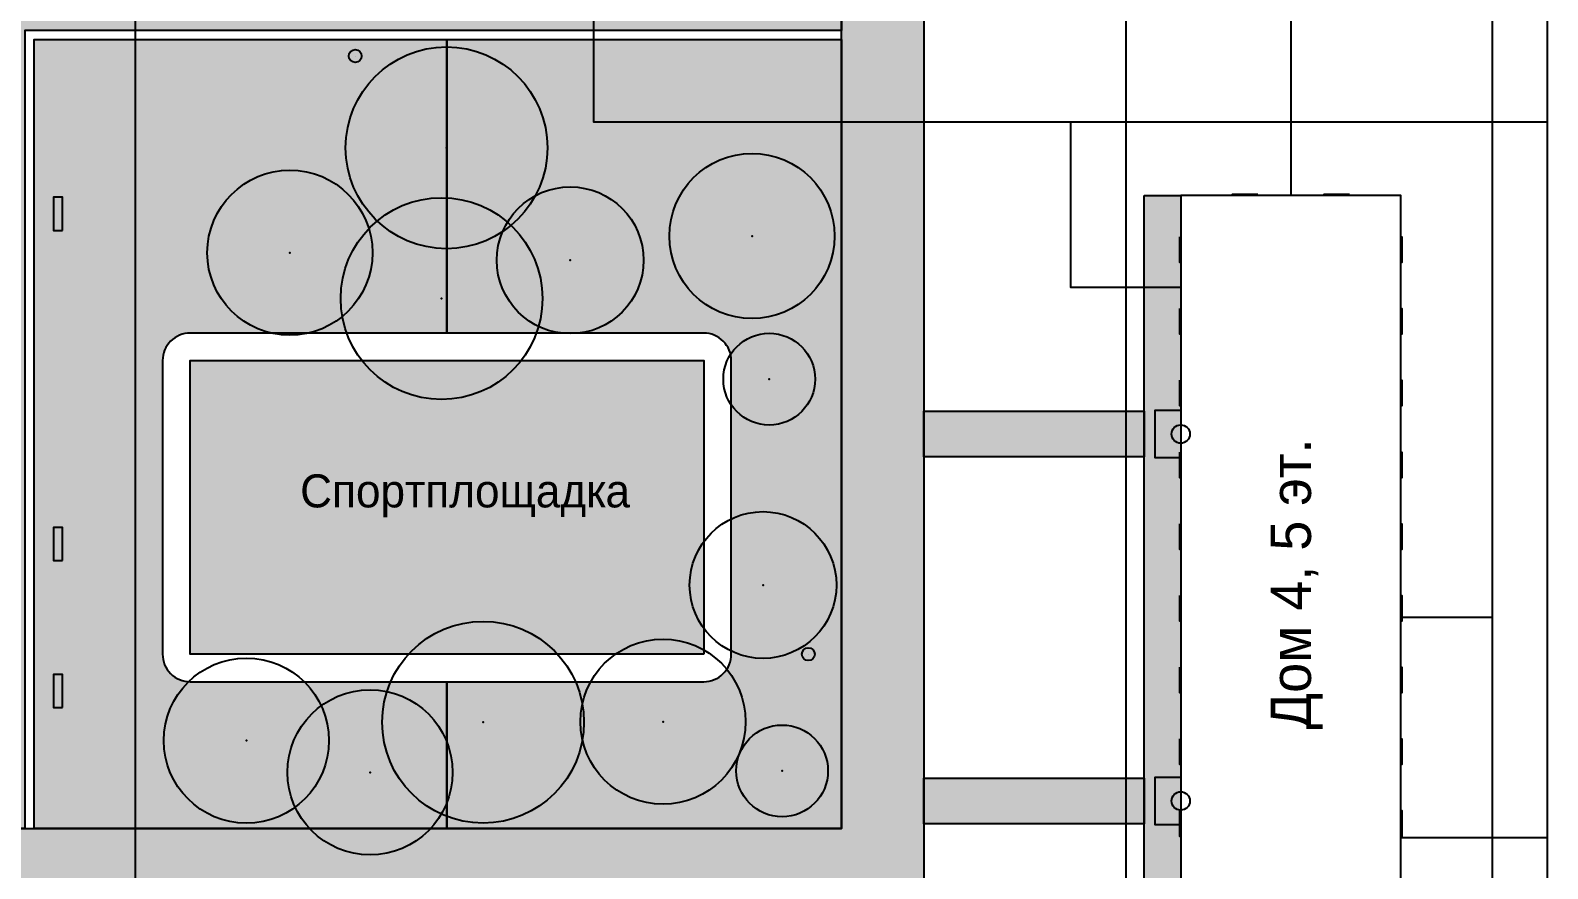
# Model space of a CAD drawing. Header units: metres. Extents: x 0 to 180, y 0 to 150.
# Drawn here: x 97.3 to 180, y 38.3 to 84 of the extents above; entities that cross this region are included whole.
import ezdxf

# ---------------------------------------------------------------- set-up
doc = ezdxf.new("R2010")
doc.units = ezdxf.units.M
for name, color, linetype in [('BENCHES', 34, 'Continuous'), ('BUILDING_FOOTPRINT', 1, 'Continuous'), ('CANOPIES', 132, 'Continuous'), ('CURB', 8, 'Continuous'), ('ENTRANCES', 132, 'Continuous'), ('EXISTING_TREE_Ель обыкновенная', 3, 'Continuous'), ('EXISTING_TREE_Клен остролистный', 3, 'Continuous'), ('EXISTING_TREE_Липа мелколистная', 3, 'Continuous'), ('EXISTING_TREE_Тополь бальзамический', 3, 'Continuous'), ('GAS_PIPE', 2, 'Continuous'), ('GRASS', 84, 'Continuous'), ('HEATING_T1', 1, 'Continuous'), ('LABELS', 7, 'Continuous'), ('LAMPS', 2, 'Continuous'), ('PATHS', 33, 'Continuous'), ('PLAYGROUND_SPORTS', 42, 'Continuous'), ('POWER_CABLE', 212, 'Continuous'), ('ROAD', 251, 'Continuous'), ('SEWER_K1', 30, 'Continuous'), ('SIDEWALK', 31, 'Continuous'), ('TERRITORY_BOUNDARY', 8, 'Continuous'), ('WATER_SUPPLY_B1', 5, 'Continuous'), ('WINDOWS', 150, 'Continuous')]:
    doc.layers.add(name, color=color, linetype=linetype)

# ---------------------------------------------------------------- blocks, each defined once
blk = doc.blocks.new('BENCH')
blk.add_lwpolyline([(-0.9, -0.25), (0.9, -0.25), (0.9, 0.25), (-0.9, 0.25)], close=True)

msp = doc.modelspace()

# ---------------------------------------------------------------- hatches: boundary and pattern name
at = {"layer": 'GRASS'}
for points in [[(97.5, 40.5), (97.5, 83.5), (120, 83.5), (120, 67.5), (106, 67.5), (105.853, 67.493), (105.707, 67.471), (105.565, 67.435), (105.426, 67.386), (105.293, 67.323), (105.167, 67.247), (105.048, 67.16), (104.939, 67.061), (104.84, 66.952), (104.753, 66.833), (104.677, 66.707), (104.614, 66.574), (104.565, 66.435), (104.529, 66.293), (104.507, 66.147), (104.5, 66), (104.5, 50), (104.507, 49.853), (104.529, 49.707), (104.565, 49.565), (104.614, 49.426), (104.677, 49.293), (104.753, 49.167), (104.84, 49.048), (104.939, 48.939), (105.048, 48.84), (105.167, 48.753), (105.293, 48.677), (105.426, 48.614), (105.565, 48.565), (105.707, 48.529), (105.853, 48.507), (106, 48.5), (120, 48.5), (120, 40.5)], [(120, 40.5), (120, 48.5), (134, 48.5), (134.147, 48.507), (134.293, 48.529), (134.435, 48.565), (134.574, 48.614), (134.707, 48.677), (134.833, 48.753), (134.952, 48.84), (135.061, 48.939), (135.16, 49.048), (135.247, 49.167), (135.323, 49.293), (135.386, 49.426), (135.435, 49.565), (135.471, 49.707), (135.493, 49.853), (135.5, 50), (135.5, 66), (135.493, 66.147), (135.471, 66.293), (135.435, 66.435), (135.386, 66.574), (135.323, 66.707), (135.247, 66.833), (135.16, 66.952), (135.061, 67.061), (134.952, 67.16), (134.833, 67.247), (134.707, 67.323), (134.574, 67.386), (134.435, 67.435), (134.293, 67.471), (134.147, 67.493), (134, 67.5), (120, 67.5), (120, 83.5), (141.5, 83.5), (141.5, 40.5)]]:
    msp.add_hatch(color=84, dxfattribs=at).paths.add_polyline_path(points)
at = {"layer": 'PATHS'}
for points in [[(97, 87), (141.5, 87), (141.5, 84), (97, 84), (97, 40.5), (94, 40.5), (94, 84), (38.5, 84), (38.5, 87), (94, 87), (94, 104.2), (97, 104.2)], [(158, 60.75), (146, 60.75), (146, 63.25), (158, 63.25)], [(146, 40.75), (146, 43.25), (158, 43.25), (158, 40.75)]]:
    msp.add_hatch(color=33, dxfattribs=at).paths.add_polyline_path(points)
at = {"layer": 'PLAYGROUND_SPORTS'}
msp.add_hatch(color=42, dxfattribs=at).paths.add_polyline_path([(134, 50), (106, 50), (106, 66), (134, 66)])
at = {"layer": 'ROAD'}
msp.add_hatch(color=251, dxfattribs=at).paths.add_polyline_path([(141.5, 114), (141.5, 150), (146, 150), (146, 114), (146, 109.5), (146, 40.5), (146, 36), (141.5, 36), (90, 36), (90, 40.5), (141.5, 40.5), (141.5, 109.5), (90, 109.5), (90, 114)])
at = {"layer": 'SIDEWALK'}
msp.add_hatch(color=31, dxfattribs=at).paths.add_polyline_path([(158, 75), (160, 75), (160, 30), (158, 30)])

# ---------------------------------------------------------------- linework, layer by layer
at = {"layer": 'BUILDING_FOOTPRINT'}
msp.add_lwpolyline([(172, 30), (172, 75), (160, 75), (160, 30)], close=True, dxfattribs=at)
at = {"layer": 'CANOPIES'}
for points in [[(160, 63.3, 2.7), (160, 60.7, 2.7), (158.6, 60.7, 2.7), (158.6, 63.3, 2.7)], [(160, 43.3, 2.7), (160, 40.7, 2.7), (158.6, 40.7, 2.7), (158.6, 43.3, 2.7)]]:
    msp.add_3dface(points, dxfattribs=at)
at = {"layer": 'CURB'}
msp.add_lwpolyline([(34, 0), (34, 36), (34, 40.5), (34, 109.5), (34, 114), (38.5, 114), (141.5, 114), (141.5, 150), (146, 150), (146, 114), (146, 109.5), (146, 40.5), (146, 36), (141.5, 36), (38.5, 36), (38.5, 0)], close=True, dxfattribs=at)
at = {"layer": 'ENTRANCES'}
for centre in [(160, 62, 0.05), (160, 42, 0.05)]:
    msp.add_circle(centre, 0.5, dxfattribs=at)
at = {"layer": 'EXISTING_TREE_Ель обыкновенная'}
for centre in [(137.57, 64.99), (138.27, 43.64)]:
    msp.add_circle(centre, 2.5, dxfattribs=at)
for p in [(137.57, 64.99), (138.27, 43.64)]:
    msp.add_point(p, dxfattribs=at)
at = {"layer": 'EXISTING_TREE_Клен остролистный'}
for centre in [(126.72, 71.47), (137.23, 53.77)]:
    msp.add_circle(centre, 4, dxfattribs=at)
for p in [(126.72, 71.47), (137.23, 53.77)]:
    msp.add_point(p, dxfattribs=at)
at = {"layer": 'EXISTING_TREE_Липа мелколистная'}
for centre in [(136.63, 72.79), (111.44, 71.88), (131.78, 46.32), (109.07, 45.29), (115.81, 43.56)]:
    msp.add_circle(centre, 4.5, dxfattribs=at)
for p in [(136.63, 72.79), (111.44, 71.88), (131.78, 46.32), (109.07, 45.29), (115.81, 43.56)]:
    msp.add_point(p, dxfattribs=at)
at = {"layer": 'EXISTING_TREE_Тополь бальзамический'}
for centre in [(119.98, 77.6), (119.71, 69.38), (121.97, 46.29)]:
    msp.add_circle(centre, 5.5, dxfattribs=at)
for p in [(119.98, 77.6), (119.71, 69.38), (121.97, 46.29)]:
    msp.add_point(p, dxfattribs=at)
at = {"layer": 'GAS_PIPE'}
msp.add_polyline3d([(166, 84.5, -1.2), (166, 75, -1.2)], dxfattribs=at)
at = {"layer": 'GRASS'}
for points in [[(97.5, 40.5), (97.5, 83.5), (120, 83.5), (120, 67.5), (106, 67.5), (105.853, 67.493), (105.707, 67.471), (105.565, 67.435), (105.426, 67.386), (105.293, 67.323), (105.167, 67.247), (105.048, 67.16), (104.939, 67.061), (104.84, 66.952), (104.753, 66.833), (104.677, 66.707), (104.614, 66.574), (104.565, 66.435), (104.529, 66.293), (104.507, 66.147), (104.5, 66), (104.5, 50), (104.507, 49.853), (104.529, 49.707), (104.565, 49.565), (104.614, 49.426), (104.677, 49.293), (104.753, 49.167), (104.84, 49.048), (104.939, 48.939), (105.048, 48.84), (105.167, 48.753), (105.293, 48.677), (105.426, 48.614), (105.565, 48.565), (105.707, 48.529), (105.853, 48.507), (106, 48.5), (120, 48.5), (120, 40.5)], [(120, 40.5), (120, 48.5), (134, 48.5), (134.147, 48.507), (134.293, 48.529), (134.435, 48.565), (134.574, 48.614), (134.707, 48.677), (134.833, 48.753), (134.952, 48.84), (135.061, 48.939), (135.16, 49.048), (135.247, 49.167), (135.323, 49.293), (135.386, 49.426), (135.435, 49.565), (135.471, 49.707), (135.493, 49.853), (135.5, 50), (135.5, 66), (135.493, 66.147), (135.471, 66.293), (135.435, 66.435), (135.386, 66.574), (135.323, 66.707), (135.247, 66.833), (135.16, 66.952), (135.061, 67.061), (134.952, 67.16), (134.833, 67.247), (134.707, 67.323), (134.574, 67.386), (134.435, 67.435), (134.293, 67.471), (134.147, 67.493), (134, 67.5), (120, 67.5), (120, 83.5), (141.5, 83.5), (141.5, 40.5)]]:
    msp.add_lwpolyline(points, close=True, dxfattribs=at)
at = {"layer": 'HEATING_T1'}
for points in [[(180, 79, -1.4), (128, 79, -1.4), (128, 92, -1.4), (112, 92, -1.4)], [(103, 88, -1.4), (103, 22, -1.4)], [(154, 79, -1.4), (154, 70, -1.4), (160, 70, -1.4)]]:
    msp.add_polyline3d(points, dxfattribs=at)
at = {"layer": 'LAMPS'}
for p, q in [((115, 82.6), (115, 82.6, 5)), ((139.7, 50), (139.7, 50, 5))]:
    msp.add_line(p, q, dxfattribs=at)
for centre in [(115, 82.6, 5), (139.7, 50, 5)]:
    msp.add_circle(centre, 0.35, dxfattribs=at)
at = {"layer": 'PATHS'}
for points in [[(97, 87), (141.5, 87), (141.5, 84), (97, 84), (97, 40.5), (94, 40.5), (94, 84), (38.5, 84), (38.5, 87), (94, 87), (94, 104.2), (97, 104.2)], [(158, 60.75), (146, 60.75), (146, 63.25), (158, 63.25)], [(146, 40.75), (146, 43.25), (158, 43.25), (158, 40.75)]]:
    msp.add_lwpolyline(points, close=True, dxfattribs=at)
at = {"layer": 'PLAYGROUND_SPORTS'}
msp.add_lwpolyline([(134, 50), (106, 50), (106, 66), (134, 66)], close=True, dxfattribs=at)
at = {"layer": 'POWER_CABLE'}
msp.add_polyline3d([(180, 40, -0.7), (172, 40, -0.7)], dxfattribs=at)
at = {"layer": 'ROAD'}
msp.add_lwpolyline([(141.5, 114), (141.5, 150), (146, 150), (146, 114), (146, 109.5), (146, 40.5), (146, 36), (141.5, 36), (90, 36), (90, 40.5), (141.5, 40.5), (141.5, 109.5), (90, 109.5), (90, 114)], close=True, dxfattribs=at)
at = {"layer": 'SEWER_K1'}
msp.add_polyline3d([(157, 122, -2.6), (157, 25, -2.6)], dxfattribs=at)
at = {"layer": 'SIDEWALK'}
msp.add_lwpolyline([(158, 75), (160, 75), (160, 30), (158, 30)], close=True, dxfattribs=at)
at = {"layer": 'TERRITORY_BOUNDARY'}
msp.add_lwpolyline([(180, 0), (180, 150), (0, 150), (0, 0)], close=True, dxfattribs=at)
at = {"layer": 'WATER_SUPPLY_B1'}
for points in [[(177, 4, -1.8), (177, 146, -1.8)], [(177, 52, -1.8), (172, 52, -1.8)]]:
    msp.add_polyline3d(points, dxfattribs=at)
at = {"layer": 'WINDOWS'}
for points in [[(164.2, 75.05, 0.9), (162.8, 75.05, 0.9), (162.8, 75.05, 2.4), (164.2, 75.05, 2.4)], [(164.2, 75.05, 3.9), (162.8, 75.05, 3.9), (162.8, 75.05, 5.4), (164.2, 75.05, 5.4)], [(164.2, 75.05, 6.9), (162.8, 75.05, 6.9), (162.8, 75.05, 8.4), (164.2, 75.05, 8.4)], [(164.2, 75.05, 9.9), (162.8, 75.05, 9.9), (162.8, 75.05, 11.4), (164.2, 75.05, 11.4)], [(164.2, 75.05, 12.9), (162.8, 75.05, 12.9), (162.8, 75.05, 14.4), (164.2, 75.05, 14.4)], [(169.2, 75.05, 0.9), (167.8, 75.05, 0.9), (167.8, 75.05, 2.4), (169.2, 75.05, 2.4)], [(169.2, 75.05, 3.9), (167.8, 75.05, 3.9), (167.8, 75.05, 5.4), (169.2, 75.05, 5.4)], [(169.2, 75.05, 6.9), (167.8, 75.05, 6.9), (167.8, 75.05, 8.4), (169.2, 75.05, 8.4)], [(169.2, 75.05, 9.9), (167.8, 75.05, 9.9), (167.8, 75.05, 11.4), (169.2, 75.05, 11.4)], [(169.2, 75.05, 12.9), (167.8, 75.05, 12.9), (167.8, 75.05, 14.4), (169.2, 75.05, 14.4)], [(159.95, 72.745, 0.9), (159.95, 71.345, 0.9), (159.95, 71.345, 2.4), (159.95, 72.745, 2.4)], [(159.95, 72.745, 3.9), (159.95, 71.345, 3.9), (159.95, 71.345, 5.4), (159.95, 72.745, 5.4)], [(159.95, 72.745, 6.9), (159.95, 71.345, 6.9), (159.95, 71.345, 8.4), (159.95, 72.745, 8.4)], [(159.95, 72.745, 9.9), (159.95, 71.345, 9.9), (159.95, 71.345, 11.4), (159.95, 72.745, 11.4)], [(159.95, 72.745, 12.9), (159.95, 71.345, 12.9), (159.95, 71.345, 14.4), (159.95, 72.745, 14.4)], [(172.05, 71.345, 0.9), (172.05, 72.745, 0.9), (172.05, 72.745, 2.4), (172.05, 71.345, 2.4)], [(172.05, 71.345, 3.9), (172.05, 72.745, 3.9), (172.05, 72.745, 5.4), (172.05, 71.345, 5.4)], [(172.05, 71.345, 6.9), (172.05, 72.745, 6.9), (172.05, 72.745, 8.4), (172.05, 71.345, 8.4)], [(172.05, 71.345, 9.9), (172.05, 72.745, 9.9), (172.05, 72.745, 11.4), (172.05, 71.345, 11.4)], [(172.05, 71.345, 12.9), (172.05, 72.745, 12.9), (172.05, 72.745, 14.4), (172.05, 71.345, 14.4)], [(159.95, 68.836, 0.9), (159.95, 67.436, 0.9), (159.95, 67.436, 2.4), (159.95, 68.836, 2.4)], [(159.95, 68.836, 3.9), (159.95, 67.436, 3.9), (159.95, 67.436, 5.4), (159.95, 68.836, 5.4)], [(159.95, 68.836, 6.9), (159.95, 67.436, 6.9), (159.95, 67.436, 8.4), (159.95, 68.836, 8.4)], [(159.95, 68.836, 9.9), (159.95, 67.436, 9.9), (159.95, 67.436, 11.4), (159.95, 68.836, 11.4)], [(159.95, 68.836, 12.9), (159.95, 67.436, 12.9), (159.95, 67.436, 14.4), (159.95, 68.836, 14.4)], [(172.05, 67.436, 0.9), (172.05, 68.836, 0.9), (172.05, 68.836, 2.4), (172.05, 67.436, 2.4)], [(172.05, 67.436, 3.9), (172.05, 68.836, 3.9), (172.05, 68.836, 5.4), (172.05, 67.436, 5.4)], [(172.05, 67.436, 6.9), (172.05, 68.836, 6.9), (172.05, 68.836, 8.4), (172.05, 67.436, 8.4)], [(172.05, 67.436, 9.9), (172.05, 68.836, 9.9), (172.05, 68.836, 11.4), (172.05, 67.436, 11.4)], [(172.05, 67.436, 12.9), (172.05, 68.836, 12.9), (172.05, 68.836, 14.4), (172.05, 67.436, 14.4)], [(159.95, 64.927, 0.9), (159.95, 63.527, 0.9), (159.95, 63.527, 2.4), (159.95, 64.927, 2.4)], [(159.95, 64.927, 3.9), (159.95, 63.527, 3.9), (159.95, 63.527, 5.4), (159.95, 64.927, 5.4)], [(159.95, 64.927, 6.9), (159.95, 63.527, 6.9), (159.95, 63.527, 8.4), (159.95, 64.927, 8.4)], [(159.95, 64.927, 9.9), (159.95, 63.527, 9.9), (159.95, 63.527, 11.4), (159.95, 64.927, 11.4)], [(159.95, 64.927, 12.9), (159.95, 63.527, 12.9), (159.95, 63.527, 14.4), (159.95, 64.927, 14.4)], [(172.05, 63.527, 0.9), (172.05, 64.927, 0.9), (172.05, 64.927, 2.4), (172.05, 63.527, 2.4)], [(172.05, 63.527, 3.9), (172.05, 64.927, 3.9), (172.05, 64.927, 5.4), (172.05, 63.527, 5.4)], [(172.05, 63.527, 6.9), (172.05, 64.927, 6.9), (172.05, 64.927, 8.4), (172.05, 63.527, 8.4)], [(172.05, 63.527, 9.9), (172.05, 64.927, 9.9), (172.05, 64.927, 11.4), (172.05, 63.527, 11.4)], [(172.05, 63.527, 12.9), (172.05, 64.927, 12.9), (172.05, 64.927, 14.4), (172.05, 63.527, 14.4)], [(159.95, 61.018, 3.9), (159.95, 59.618, 3.9), (159.95, 59.618, 5.4), (159.95, 61.018, 5.4)], [(159.95, 61.018, 6.9), (159.95, 59.618, 6.9), (159.95, 59.618, 8.4), (159.95, 61.018, 8.4)], [(159.95, 61.018, 9.9), (159.95, 59.618, 9.9), (159.95, 59.618, 11.4), (159.95, 61.018, 11.4)], [(159.95, 61.018, 12.9), (159.95, 59.618, 12.9), (159.95, 59.618, 14.4), (159.95, 61.018, 14.4)], [(172.05, 59.618, 0.9), (172.05, 61.018, 0.9), (172.05, 61.018, 2.4), (172.05, 59.618, 2.4)], [(172.05, 59.618, 3.9), (172.05, 61.018, 3.9), (172.05, 61.018, 5.4), (172.05, 59.618, 5.4)], [(172.05, 59.618, 6.9), (172.05, 61.018, 6.9), (172.05, 61.018, 8.4), (172.05, 59.618, 8.4)], [(172.05, 59.618, 9.9), (172.05, 61.018, 9.9), (172.05, 61.018, 11.4), (172.05, 59.618, 11.4)], [(172.05, 59.618, 12.9), (172.05, 61.018, 12.9), (172.05, 61.018, 14.4), (172.05, 59.618, 14.4)], [(159.95, 57.109, 0.9), (159.95, 55.709, 0.9), (159.95, 55.709, 2.4), (159.95, 57.109, 2.4)], [(159.95, 57.109, 3.9), (159.95, 55.709, 3.9), (159.95, 55.709, 5.4), (159.95, 57.109, 5.4)], [(159.95, 57.109, 6.9), (159.95, 55.709, 6.9), (159.95, 55.709, 8.4), (159.95, 57.109, 8.4)], [(159.95, 57.109, 9.9), (159.95, 55.709, 9.9), (159.95, 55.709, 11.4), (159.95, 57.109, 11.4)], [(159.95, 57.109, 12.9), (159.95, 55.709, 12.9), (159.95, 55.709, 14.4), (159.95, 57.109, 14.4)], [(172.05, 55.709, 0.9), (172.05, 57.109, 0.9), (172.05, 57.109, 2.4), (172.05, 55.709, 2.4)], [(172.05, 55.709, 3.9), (172.05, 57.109, 3.9), (172.05, 57.109, 5.4), (172.05, 55.709, 5.4)], [(172.05, 55.709, 6.9), (172.05, 57.109, 6.9), (172.05, 57.109, 8.4), (172.05, 55.709, 8.4)], [(172.05, 55.709, 9.9), (172.05, 57.109, 9.9), (172.05, 57.109, 11.4), (172.05, 55.709, 11.4)], [(172.05, 55.709, 12.9), (172.05, 57.109, 12.9), (172.05, 57.109, 14.4), (172.05, 55.709, 14.4)], [(159.95, 53.2, 0.9), (159.95, 51.8, 0.9), (159.95, 51.8, 2.4), (159.95, 53.2, 2.4)], [(159.95, 53.2, 3.9), (159.95, 51.8, 3.9), (159.95, 51.8, 5.4), (159.95, 53.2, 5.4)], [(159.95, 53.2, 6.9), (159.95, 51.8, 6.9), (159.95, 51.8, 8.4), (159.95, 53.2, 8.4)], [(159.95, 53.2, 9.9), (159.95, 51.8, 9.9), (159.95, 51.8, 11.4), (159.95, 53.2, 11.4)], [(159.95, 53.2, 12.9), (159.95, 51.8, 12.9), (159.95, 51.8, 14.4), (159.95, 53.2, 14.4)], [(172.05, 51.8, 0.9), (172.05, 53.2, 0.9), (172.05, 53.2, 2.4), (172.05, 51.8, 2.4)], [(172.05, 51.8, 3.9), (172.05, 53.2, 3.9), (172.05, 53.2, 5.4), (172.05, 51.8, 5.4)], [(172.05, 51.8, 6.9), (172.05, 53.2, 6.9), (172.05, 53.2, 8.4), (172.05, 51.8, 8.4)], [(172.05, 51.8, 9.9), (172.05, 53.2, 9.9), (172.05, 53.2, 11.4), (172.05, 51.8, 11.4)], [(172.05, 51.8, 12.9), (172.05, 53.2, 12.9), (172.05, 53.2, 14.4), (172.05, 51.8, 14.4)], [(159.95, 49.291, 0.9), (159.95, 47.891, 0.9), (159.95, 47.891, 2.4), (159.95, 49.291, 2.4)], [(159.95, 49.291, 3.9), (159.95, 47.891, 3.9), (159.95, 47.891, 5.4), (159.95, 49.291, 5.4)], [(159.95, 49.291, 6.9), (159.95, 47.891, 6.9), (159.95, 47.891, 8.4), (159.95, 49.291, 8.4)], [(159.95, 49.291, 9.9), (159.95, 47.891, 9.9), (159.95, 47.891, 11.4), (159.95, 49.291, 11.4)], [(159.95, 49.291, 12.9), (159.95, 47.891, 12.9), (159.95, 47.891, 14.4), (159.95, 49.291, 14.4)], [(172.05, 47.891, 0.9), (172.05, 49.291, 0.9), (172.05, 49.291, 2.4), (172.05, 47.891, 2.4)], [(172.05, 47.891, 3.9), (172.05, 49.291, 3.9), (172.05, 49.291, 5.4), (172.05, 47.891, 5.4)], [(172.05, 47.891, 6.9), (172.05, 49.291, 6.9), (172.05, 49.291, 8.4), (172.05, 47.891, 8.4)], [(172.05, 47.891, 9.9), (172.05, 49.291, 9.9), (172.05, 49.291, 11.4), (172.05, 47.891, 11.4)], [(172.05, 47.891, 12.9), (172.05, 49.291, 12.9), (172.05, 49.291, 14.4), (172.05, 47.891, 14.4)], [(159.95, 45.382, 0.9), (159.95, 43.982, 0.9), (159.95, 43.982, 2.4), (159.95, 45.382, 2.4)], [(159.95, 45.382, 3.9), (159.95, 43.982, 3.9), (159.95, 43.982, 5.4), (159.95, 45.382, 5.4)], [(159.95, 45.382, 6.9), (159.95, 43.982, 6.9), (159.95, 43.982, 8.4), (159.95, 45.382, 8.4)], [(159.95, 45.382, 9.9), (159.95, 43.982, 9.9), (159.95, 43.982, 11.4), (159.95, 45.382, 11.4)], [(159.95, 45.382, 12.9), (159.95, 43.982, 12.9), (159.95, 43.982, 14.4), (159.95, 45.382, 14.4)], [(172.05, 43.982, 0.9), (172.05, 45.382, 0.9), (172.05, 45.382, 2.4), (172.05, 43.982, 2.4)], [(172.05, 43.982, 3.9), (172.05, 45.382, 3.9), (172.05, 45.382, 5.4), (172.05, 43.982, 5.4)], [(172.05, 43.982, 6.9), (172.05, 45.382, 6.9), (172.05, 45.382, 8.4), (172.05, 43.982, 8.4)], [(172.05, 43.982, 9.9), (172.05, 45.382, 9.9), (172.05, 45.382, 11.4), (172.05, 43.982, 11.4)], [(172.05, 43.982, 12.9), (172.05, 45.382, 12.9), (172.05, 45.382, 14.4), (172.05, 43.982, 14.4)], [(159.95, 41.473, 3.9), (159.95, 40.073, 3.9), (159.95, 40.073, 5.4), (159.95, 41.473, 5.4)], [(159.95, 41.473, 6.9), (159.95, 40.073, 6.9), (159.95, 40.073, 8.4), (159.95, 41.473, 8.4)], [(159.95, 41.473, 9.9), (159.95, 40.073, 9.9), (159.95, 40.073, 11.4), (159.95, 41.473, 11.4)], [(159.95, 41.473, 12.9), (159.95, 40.073, 12.9), (159.95, 40.073, 14.4), (159.95, 41.473, 14.4)], [(172.05, 40.073, 0.9), (172.05, 41.473, 0.9), (172.05, 41.473, 2.4), (172.05, 40.073, 2.4)], [(172.05, 40.073, 3.9), (172.05, 41.473, 3.9), (172.05, 41.473, 5.4), (172.05, 40.073, 5.4)], [(172.05, 40.073, 6.9), (172.05, 41.473, 6.9), (172.05, 41.473, 8.4), (172.05, 40.073, 8.4)], [(172.05, 40.073, 9.9), (172.05, 41.473, 9.9), (172.05, 41.473, 11.4), (172.05, 40.073, 11.4)], [(172.05, 40.073, 12.9), (172.05, 41.473, 12.9), (172.05, 41.473, 14.4), (172.05, 40.073, 14.4)]]:
    msp.add_3dface(points, dxfattribs=at)

# ---------------------------------------------------------------- block references
at = {"layer": 'BENCHES', "rotation": 90}
for p in [(98.8, 74), (98.8, 56), (98.8, 48)]:
    msp.add_blockref('BENCH', p, dxfattribs=at)

# ---------------------------------------------------------------- texts
at = {"layer": 'LABELS'}
msp.add_text('Дом 4, 5 эт.', height=2.2, rotation=90, dxfattribs=at).set_placement((167.1, 45.9))
msp.add_text('Спортплощадка', height=1.8, dxfattribs=at).set_placement((112, 58))

doc.saveas('drawing.dxf')
